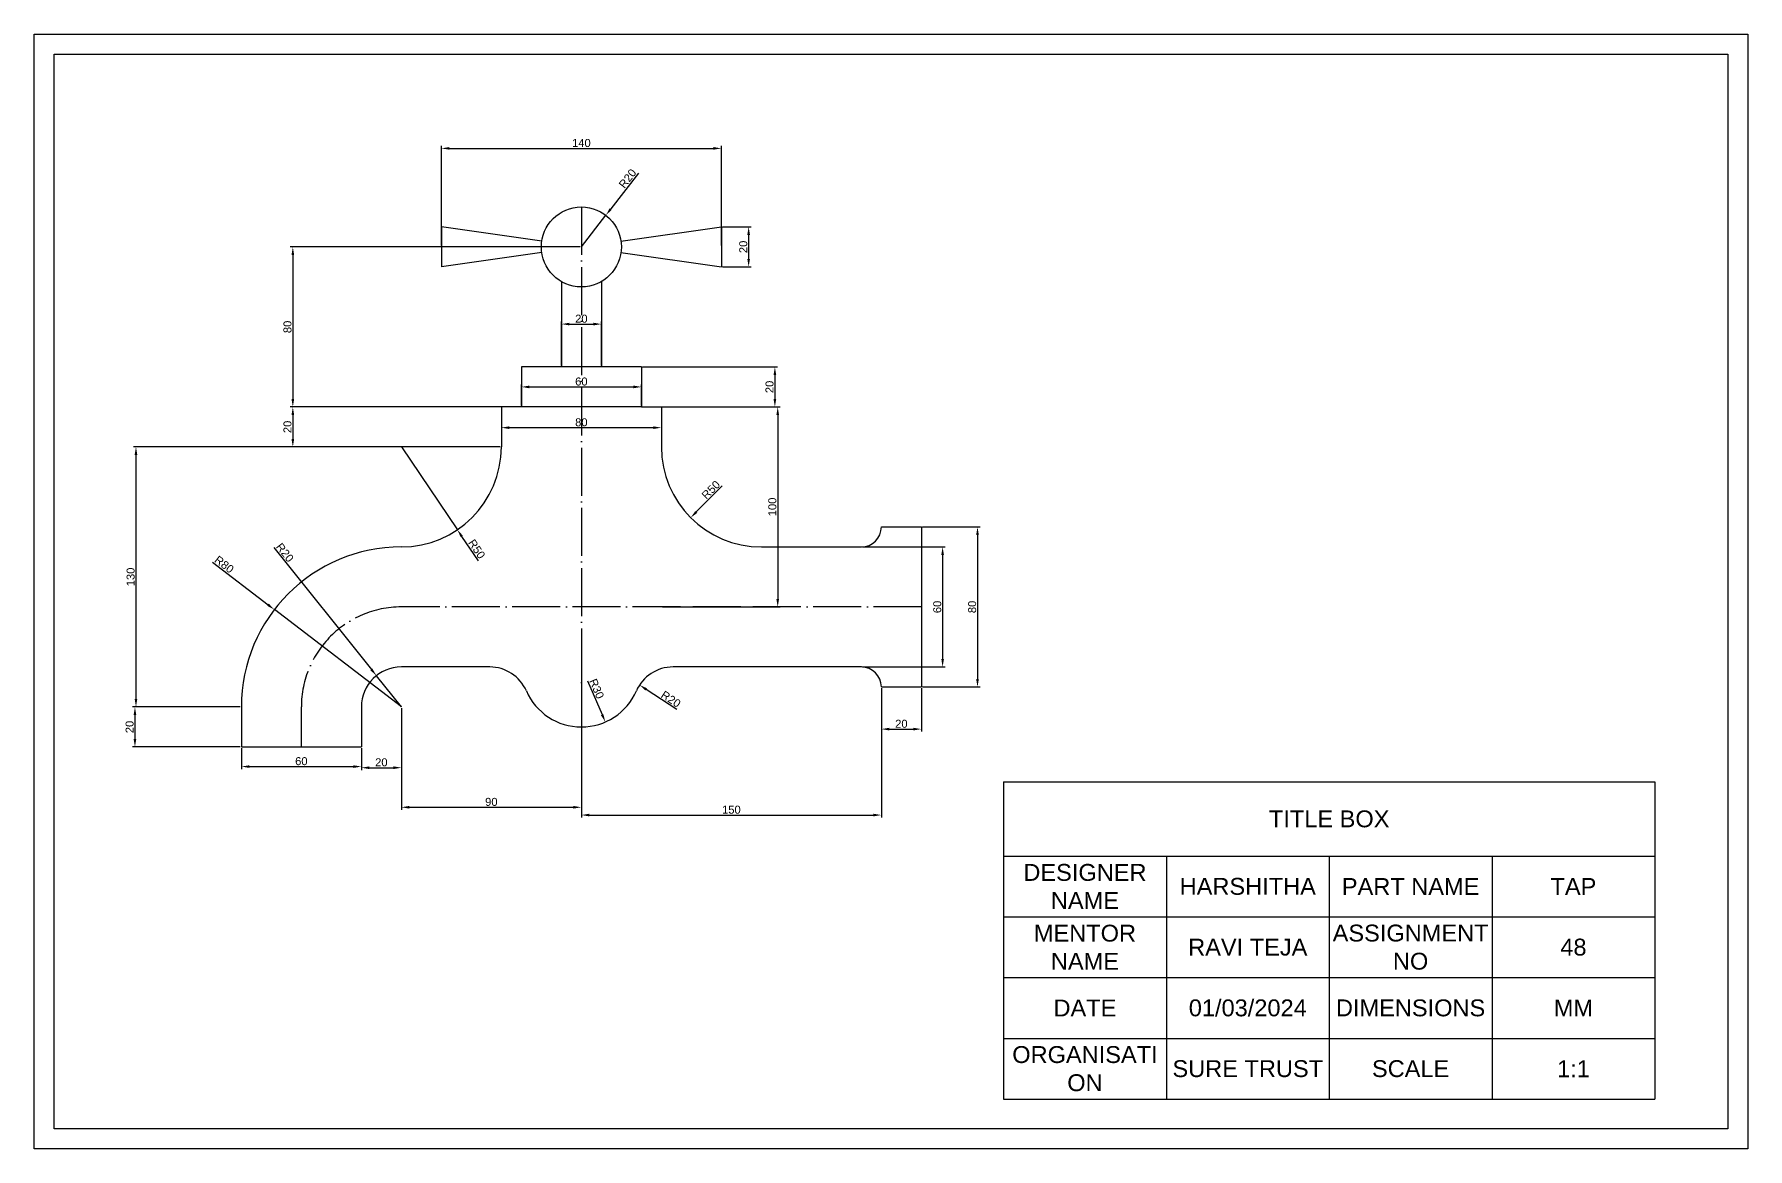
# Model space of a CAD drawing. Header units: millimetres. Extents: x 2481 to 4470, y 1649 to 2206.
# Drawn here: x 2481 to 3338, y 1649 to 2206 of the extents above; entities that cross this region are included whole.
import ezdxf

# ---------------------------------------------------------------- set-up
doc = ezdxf.new("R2010")
doc.units = ezdxf.units.MM
doc.linetypes.add('ACAD_ISO04W100', pattern=[30, 24, -3, 0, -3])
doc.styles.get("Standard").update_dxf_attribs({"font": 'arial.ttf'})
doc.dimstyles.new('ISO-25', dxfattribs={"dimtxt": 4, "dimasz": 4, "dimexe": 1.25, "dimexo": 0.625, "dimtad": 1, "dimtxsty": 'Standard', "dimcen": 2.5, "dimclrd": 6, "dimclre": 6, "dimclrt": 6, "dimadec": 0, "dimazin": 0, "dimtfac": 1, "dimtmove": 0, "dimatfit": 3, "dimfxl": 1, "dimarcsym": 0})

# ---------------------------------------------------------------- blocks, each defined once
blk = doc.blocks.new('*D1')
at = {"color": 6, "lineweight": -2, "transparency": 16777216}
for p, q in [((2569.99, 1942.27), (2597.8, 1920.96)), ((2664.47, 1869.87), (2600.97, 1918.53))]:
    blk.add_line(p, q, dxfattribs=at)
at = {"color": 6, "transparency": 16777216}
blk.add_solid([(2598.2, 1921.49), (2597.39, 1920.43), (2600.97, 1918.53)], dxfattribs=at)
at = {"layer": 'Defpoints', "color": 0, "transparency": 16777216}
for p in [(2600.97, 1918.53), (2664.47, 1869.87)]:
    blk.add_point(p, dxfattribs=at)
at = {"color": 6, "transparency": 16777216, "insert": (2575.9, 1941.1), "char_height": 4, "attachment_point": 5, "rotation": 322.53724}
blk.add_mtext('R80', dxfattribs=at)
blk = doc.blocks.new('*D2')
at = {"color": 6, "lineweight": -2, "transparency": 16777216}
for p, q in [((2600.78, 1949.62), (2649.49, 1888.62)), ((2664.47, 1869.87), (2651.99, 1885.5))]:
    blk.add_line(p, q, dxfattribs=at)
at = {"color": 6, "transparency": 16777216}
blk.add_solid([(2650.01, 1889.04), (2648.97, 1888.21), (2651.99, 1885.5)], dxfattribs=at)
at = {"layer": 'Defpoints', "color": 0, "transparency": 16777216}
for p in [(2651.99, 1885.5), (2664.47, 1869.87)]:
    blk.add_point(p, dxfattribs=at)
at = {"color": 6, "transparency": 16777216, "insert": (2606.23, 1947.06), "char_height": 4, "attachment_point": 5, "rotation": 308.61543}
blk.add_mtext('R20', dxfattribs=at)
blk = doc.blocks.new('*D3')
at = {"color": 6, "lineweight": -2, "transparency": 16777216}
for p, q in [((2782.98, 2136.68), (2769.17, 2118.84)), ((2754.47, 2099.87), (2766.72, 2115.68))]:
    blk.add_line(p, q, dxfattribs=at)
at = {"color": 6, "transparency": 16777216}
blk.add_solid([(2768.64, 2119.25), (2769.69, 2118.44), (2766.72, 2115.68)], dxfattribs=at)
at = {"layer": 'Defpoints', "color": 0, "transparency": 16777216}
for p in [(2766.72, 2115.68), (2754.47, 2099.87)]:
    blk.add_point(p, dxfattribs=at)
at = {"color": 6, "transparency": 16777216, "insert": (2777.57, 2134.05), "char_height": 4, "attachment_point": 5, "rotation": 52.24107}
blk.add_mtext('R20', dxfattribs=at)
blk = doc.blocks.new('*D4')
at = {"color": 6, "lineweight": -2, "transparency": 16777216}
for p, q in [((2684.47, 2100.5), (2684.47, 2150.38)), ((2824.47, 2100.5), (2824.47, 2150.38)), ((2688.47, 2149.13), (2820.47, 2149.13))]:
    blk.add_line(p, q, dxfattribs=at)
at = {"color": 6, "transparency": 16777216}
for points in [[(2688.47, 2149.8), (2688.47, 2148.47), (2684.47, 2149.13)], [(2820.47, 2149.8), (2820.47, 2148.47), (2824.47, 2149.13)]]:
    blk.add_solid(points, dxfattribs=at)
at = {"layer": 'Defpoints', "color": 0, "transparency": 16777216}
for p in [(2824.47, 2149.13), (2684.47, 2099.87), (2824.47, 2099.87)]:
    blk.add_point(p, dxfattribs=at)
at = {"color": 6, "transparency": 16777216, "insert": (2754.47, 2151.8), "char_height": 4, "attachment_point": 5}
blk.add_mtext('140', dxfattribs=at)
blk = doc.blocks.new('*D5')
at = {"color": 6, "lineweight": -2, "transparency": 16777216}
for p, q in [((2825.1, 2109.87), (2839.35, 2109.87)), ((2838.1, 2105.87), (2838.1, 2093.87)), ((2825.1, 2089.87), (2839.35, 2089.87))]:
    blk.add_line(p, q, dxfattribs=at)
at = {"color": 6, "transparency": 16777216}
for points in [[(2837.43, 2105.87), (2838.77, 2105.87), (2838.1, 2109.87)], [(2837.43, 2093.87), (2838.77, 2093.87), (2838.1, 2089.87)]]:
    blk.add_solid(points, dxfattribs=at)
at = {"layer": 'Defpoints', "color": 0, "transparency": 16777216}
for p in [(2824.47, 2109.87), (2824.47, 2089.87), (2838.1, 2089.87)]:
    blk.add_point(p, dxfattribs=at)
at = {"color": 6, "transparency": 16777216, "insert": (2835.43, 2099.87), "char_height": 4, "attachment_point": 5, "rotation": 90}
blk.add_mtext('20', dxfattribs=at)
blk = doc.blocks.new('*D6')
at = {"color": 6, "lineweight": -2, "transparency": 16777216}
for p, q in [((2744.47, 2040.5), (2744.47, 2062.53)), ((2748.47, 2061.28), (2760.47, 2061.28)), ((2764.47, 2040.5), (2764.47, 2062.53))]:
    blk.add_line(p, q, dxfattribs=at)
at = {"color": 6, "transparency": 16777216}
for points in [[(2748.47, 2061.95), (2748.47, 2060.62), (2744.47, 2061.28)], [(2760.47, 2061.95), (2760.47, 2060.62), (2764.47, 2061.28)]]:
    blk.add_solid(points, dxfattribs=at)
at = {"layer": 'Defpoints', "color": 0, "transparency": 16777216}
for p in [(2764.47, 2061.28), (2744.47, 2039.87), (2764.47, 2039.87)]:
    blk.add_point(p, dxfattribs=at)
at = {"color": 6, "transparency": 16777216, "insert": (2754.47, 2063.95), "char_height": 4, "attachment_point": 5}
blk.add_mtext('20', dxfattribs=at)
blk = doc.blocks.new('*D7')
at = {"color": 6, "lineweight": -2, "transparency": 16777216}
for p, q in [((2724.47, 2020.5), (2724.47, 2031.12)), ((2784.47, 2020.5), (2784.47, 2031.12)), ((2728.47, 2029.87), (2780.47, 2029.87))]:
    blk.add_line(p, q, dxfattribs=at)
at = {"color": 6, "transparency": 16777216}
for points in [[(2728.47, 2030.54), (2728.47, 2029.2), (2724.47, 2029.87)], [(2780.47, 2030.54), (2780.47, 2029.2), (2784.47, 2029.87)]]:
    blk.add_solid(points, dxfattribs=at)
at = {"layer": 'Defpoints', "color": 0, "transparency": 16777216}
for p in [(2784.47, 2029.87), (2724.47, 2019.87), (2784.47, 2019.87)]:
    blk.add_point(p, dxfattribs=at)
at = {"color": 6, "transparency": 16777216, "insert": (2754.47, 2032.54), "char_height": 4, "attachment_point": 5}
blk.add_mtext('60', dxfattribs=at)
blk = doc.blocks.new('*D8')
at = {"color": 6, "lineweight": -2, "transparency": 16777216}
for p, q in [((2714.47, 2019.25), (2714.47, 2008.25)), ((2794.47, 2019.25), (2794.47, 2008.25)), ((2718.47, 2009.5), (2790.47, 2009.5))]:
    blk.add_line(p, q, dxfattribs=at)
at = {"color": 6, "transparency": 16777216}
for points in [[(2718.47, 2010.16), (2718.47, 2008.83), (2714.47, 2009.5)], [(2790.47, 2010.16), (2790.47, 2008.83), (2794.47, 2009.5)]]:
    blk.add_solid(points, dxfattribs=at)
at = {"layer": 'Defpoints', "color": 0, "transparency": 16777216}
for p in [(2714.47, 2019.87), (2794.47, 2019.87), (2794.47, 2009.5)]:
    blk.add_point(p, dxfattribs=at)
at = {"color": 6, "transparency": 16777216, "insert": (2754.47, 2012.16), "char_height": 4, "attachment_point": 5}
blk.add_mtext('80', dxfattribs=at)
blk = doc.blocks.new('*D9')
at = {"color": 6, "lineweight": -2, "transparency": 16777216}
for p, q in [((2753.85, 2099.87), (2608.96, 2099.87)), ((2610.21, 2095.87), (2610.21, 2023.87)), ((2753.85, 2019.87), (2608.96, 2019.87))]:
    blk.add_line(p, q, dxfattribs=at)
at = {"color": 6, "transparency": 16777216}
for points in [[(2609.55, 2095.87), (2610.88, 2095.87), (2610.21, 2099.87)], [(2609.55, 2023.87), (2610.88, 2023.87), (2610.21, 2019.87)]]:
    blk.add_solid(points, dxfattribs=at)
at = {"layer": 'Defpoints', "color": 0, "transparency": 16777216}
for p in [(2754.47, 2099.87), (2610.21, 2019.87), (2754.47, 2019.87)]:
    blk.add_point(p, dxfattribs=at)
at = {"color": 6, "transparency": 16777216, "insert": (2607.55, 2059.87), "char_height": 4, "attachment_point": 5, "rotation": 90}
blk.add_mtext('80', dxfattribs=at)
blk = doc.blocks.new('*D10')
at = {"color": 6, "lineweight": -2, "transparency": 16777216}
for p, q in [((2753.85, 2019.87), (2608.96, 2019.87)), ((2610.21, 2015.87), (2610.21, 2003.87)), ((2713.85, 1999.87), (2608.96, 1999.87))]:
    blk.add_line(p, q, dxfattribs=at)
at = {"color": 6, "transparency": 16777216}
for points in [[(2609.55, 2015.87), (2610.88, 2015.87), (2610.21, 2019.87)], [(2609.55, 2003.87), (2610.88, 2003.87), (2610.21, 1999.87)]]:
    blk.add_solid(points, dxfattribs=at)
at = {"layer": 'Defpoints', "color": 0, "transparency": 16777216}
for p in [(2754.47, 2019.87), (2610.21, 1999.87), (2714.47, 1999.87)]:
    blk.add_point(p, dxfattribs=at)
at = {"color": 6, "transparency": 16777216, "insert": (2607.55, 2009.87), "char_height": 4, "attachment_point": 5, "rotation": 90}
blk.add_mtext('20', dxfattribs=at)
blk = doc.blocks.new('*D11')
at = {"color": 6, "lineweight": -2, "transparency": 16777216}
for p, q in [((2785.1, 2039.87), (2852.48, 2039.87)), ((2851.23, 2035.87), (2851.23, 2023.87)), ((2785.1, 2019.87), (2852.48, 2019.87))]:
    blk.add_line(p, q, dxfattribs=at)
at = {"color": 6, "transparency": 16777216}
for points in [[(2850.56, 2035.87), (2851.89, 2035.87), (2851.23, 2039.87)], [(2850.56, 2023.87), (2851.89, 2023.87), (2851.23, 2019.87)]]:
    blk.add_solid(points, dxfattribs=at)
at = {"layer": 'Defpoints', "color": 0, "transparency": 16777216}
for p in [(2784.47, 2039.87), (2784.47, 2019.87), (2851.23, 2019.87)]:
    blk.add_point(p, dxfattribs=at)
at = {"color": 6, "transparency": 16777216, "insert": (2848.56, 2029.87), "char_height": 4, "attachment_point": 5, "rotation": 90}
blk.add_mtext('20', dxfattribs=at)
blk = doc.blocks.new('*D12')
at = {"color": 6, "lineweight": -2, "transparency": 16777216}
for p, q in [((2795.1, 2019.87), (2853.89, 2019.87)), ((2852.64, 2015.87), (2852.64, 1923.87)), ((2795.1, 1919.87), (2853.89, 1919.87))]:
    blk.add_line(p, q, dxfattribs=at)
at = {"color": 6, "transparency": 16777216}
for points in [[(2851.97, 2015.87), (2853.31, 2015.87), (2852.64, 2019.87)], [(2851.97, 1923.87), (2853.31, 1923.87), (2852.64, 1919.87)]]:
    blk.add_solid(points, dxfattribs=at)
at = {"layer": 'Defpoints', "color": 0, "transparency": 16777216}
for p in [(2794.47, 2019.87), (2794.47, 1919.87), (2852.64, 1919.87)]:
    blk.add_point(p, dxfattribs=at)
at = {"color": 6, "transparency": 16777216, "insert": (2849.97, 1969.87), "char_height": 4, "attachment_point": 5, "rotation": 90}
blk.add_mtext('100', dxfattribs=at)
blk = doc.blocks.new('*D13')
at = {"color": 6, "lineweight": -2, "transparency": 16777216}
for p, q in [((2895.1, 1949.87), (2936.34, 1949.87)), ((2935.09, 1945.87), (2935.09, 1893.87)), ((2895.1, 1889.87), (2936.34, 1889.87))]:
    blk.add_line(p, q, dxfattribs=at)
at = {"color": 6, "transparency": 16777216}
for points in [[(2934.43, 1945.87), (2935.76, 1945.87), (2935.09, 1949.87)], [(2934.43, 1893.87), (2935.76, 1893.87), (2935.09, 1889.87)]]:
    blk.add_solid(points, dxfattribs=at)
at = {"layer": 'Defpoints', "color": 0, "transparency": 16777216}
for p in [(2894.47, 1949.87), (2894.47, 1889.87), (2935.09, 1889.87)]:
    blk.add_point(p, dxfattribs=at)
at = {"color": 6, "transparency": 16777216, "insert": (2932.43, 1919.87), "char_height": 4, "attachment_point": 5, "rotation": 90}
blk.add_mtext('60', dxfattribs=at)
blk = doc.blocks.new('*D14')
at = {"color": 6, "lineweight": -2, "transparency": 16777216}
for p, q in [((2925.1, 1959.87), (2953.78, 1959.87)), ((2952.53, 1955.87), (2952.53, 1883.87)), ((2925.1, 1879.87), (2953.78, 1879.87))]:
    blk.add_line(p, q, dxfattribs=at)
at = {"color": 6, "transparency": 16777216}
for points in [[(2951.86, 1955.87), (2953.19, 1955.87), (2952.53, 1959.87)], [(2951.86, 1883.87), (2953.19, 1883.87), (2952.53, 1879.87)]]:
    blk.add_solid(points, dxfattribs=at)
at = {"layer": 'Defpoints', "color": 0, "transparency": 16777216}
for p in [(2924.47, 1959.87), (2924.47, 1879.87), (2952.53, 1879.87)]:
    blk.add_point(p, dxfattribs=at)
at = {"color": 6, "transparency": 16777216, "insert": (2949.86, 1919.87), "char_height": 4, "attachment_point": 5, "rotation": 90}
blk.add_mtext('80', dxfattribs=at)
blk = doc.blocks.new('*D15')
at = {"color": 6, "lineweight": -2, "transparency": 16777216}
for p, q in [((2904.47, 1879.25), (2904.47, 1857.54)), ((2924.47, 1879.25), (2924.47, 1857.54)), ((2908.47, 1858.79), (2920.47, 1858.79))]:
    blk.add_line(p, q, dxfattribs=at)
at = {"color": 6, "transparency": 16777216}
for points in [[(2908.47, 1859.45), (2908.47, 1858.12), (2904.47, 1858.79)], [(2920.47, 1859.45), (2920.47, 1858.12), (2924.47, 1858.79)]]:
    blk.add_solid(points, dxfattribs=at)
at = {"layer": 'Defpoints', "color": 0, "transparency": 16777216}
for p in [(2904.47, 1879.87), (2924.47, 1879.87), (2924.47, 1858.79)]:
    blk.add_point(p, dxfattribs=at)
at = {"color": 6, "transparency": 16777216, "insert": (2914.47, 1861.45), "char_height": 4, "attachment_point": 5}
blk.add_mtext('20', dxfattribs=at)
blk = doc.blocks.new('*D16')
at = {"color": 6, "lineweight": -2, "transparency": 16777216}
for p, q in [((2713.85, 1999.87), (2530.54, 1999.87)), ((2531.79, 1995.87), (2531.79, 1873.87)), ((2583.85, 1869.87), (2530.54, 1869.87))]:
    blk.add_line(p, q, dxfattribs=at)
at = {"color": 6, "transparency": 16777216}
for points in [[(2531.12, 1995.87), (2532.45, 1995.87), (2531.79, 1999.87)], [(2531.12, 1873.87), (2532.45, 1873.87), (2531.79, 1869.87)]]:
    blk.add_solid(points, dxfattribs=at)
at = {"layer": 'Defpoints', "color": 0, "transparency": 16777216}
for p in [(2714.47, 1999.87), (2531.79, 1869.87), (2584.47, 1869.87)]:
    blk.add_point(p, dxfattribs=at)
at = {"color": 6, "transparency": 16777216, "insert": (2529.12, 1934.87), "char_height": 4, "attachment_point": 5, "rotation": 90}
blk.add_mtext('130', dxfattribs=at)
blk = doc.blocks.new('*D17')
at = {"color": 6, "lineweight": -2, "transparency": 16777216}
for p, q in [((2583.85, 1869.87), (2530.03, 1869.87)), ((2531.28, 1865.87), (2531.28, 1853.87)), ((2583.85, 1849.87), (2530.03, 1849.87))]:
    blk.add_line(p, q, dxfattribs=at)
at = {"color": 6, "transparency": 16777216}
for points in [[(2530.61, 1865.87), (2531.94, 1865.87), (2531.28, 1869.87)], [(2530.61, 1853.87), (2531.94, 1853.87), (2531.28, 1849.87)]]:
    blk.add_solid(points, dxfattribs=at)
at = {"layer": 'Defpoints', "color": 0, "transparency": 16777216}
for p in [(2584.47, 1869.87), (2531.28, 1849.87), (2584.47, 1849.87)]:
    blk.add_point(p, dxfattribs=at)
at = {"color": 6, "transparency": 16777216, "insert": (2528.61, 1859.87), "char_height": 4, "attachment_point": 5, "rotation": 90}
blk.add_mtext('20', dxfattribs=at)
blk = doc.blocks.new('*D18')
at = {"color": 6, "lineweight": -2, "transparency": 16777216}
for p, q in [((2584.47, 1849.25), (2584.47, 1838.81)), ((2644.47, 1849.25), (2644.47, 1838.81)), ((2588.47, 1840.06), (2640.47, 1840.06))]:
    blk.add_line(p, q, dxfattribs=at)
at = {"color": 6, "transparency": 16777216}
for points in [[(2588.47, 1840.72), (2588.47, 1839.39), (2584.47, 1840.06)], [(2640.47, 1840.72), (2640.47, 1839.39), (2644.47, 1840.06)]]:
    blk.add_solid(points, dxfattribs=at)
at = {"layer": 'Defpoints', "color": 0, "transparency": 16777216}
for p in [(2584.47, 1849.87), (2644.47, 1849.87), (2644.47, 1840.06)]:
    blk.add_point(p, dxfattribs=at)
at = {"color": 6, "transparency": 16777216, "insert": (2614.47, 1842.73), "char_height": 4, "attachment_point": 5}
blk.add_mtext('60', dxfattribs=at)
blk = doc.blocks.new('*D19')
at = {"color": 6, "lineweight": -2, "transparency": 16777216}
for p, q in [((2664.47, 1869.25), (2664.47, 1838.25)), ((2644.47, 1849.25), (2644.47, 1838.25)), ((2648.47, 1839.5), (2660.47, 1839.5))]:
    blk.add_line(p, q, dxfattribs=at)
at = {"color": 6, "transparency": 16777216}
for points in [[(2648.47, 1840.17), (2648.47, 1838.83), (2644.47, 1839.5)], [(2660.47, 1840.17), (2660.47, 1838.83), (2664.47, 1839.5)]]:
    blk.add_solid(points, dxfattribs=at)
at = {"layer": 'Defpoints', "color": 0, "transparency": 16777216}
for p in [(2664.47, 1869.87), (2644.47, 1849.87), (2664.47, 1839.5)]:
    blk.add_point(p, dxfattribs=at)
at = {"color": 6, "transparency": 16777216, "insert": (2654.47, 1842.17), "char_height": 4, "attachment_point": 5}
blk.add_mtext('20', dxfattribs=at)
blk = doc.blocks.new('*D20')
at = {"color": 6, "lineweight": -2, "transparency": 16777216}
for p, q in [((2754.47, 1889.25), (2754.47, 1818.47)), ((2664.47, 1869.25), (2664.47, 1818.47)), ((2668.47, 1819.72), (2750.47, 1819.72))]:
    blk.add_line(p, q, dxfattribs=at)
at = {"color": 6, "transparency": 16777216}
for points in [[(2668.47, 1820.38), (2668.47, 1819.05), (2664.47, 1819.72)], [(2750.47, 1820.38), (2750.47, 1819.05), (2754.47, 1819.72)]]:
    blk.add_solid(points, dxfattribs=at)
at = {"layer": 'Defpoints', "color": 0, "transparency": 16777216}
for p in [(2754.47, 1889.87), (2664.47, 1869.87), (2754.47, 1819.72)]:
    blk.add_point(p, dxfattribs=at)
at = {"color": 6, "transparency": 16777216, "insert": (2709.47, 1822.38), "char_height": 4, "attachment_point": 5}
blk.add_mtext('90', dxfattribs=at)
blk = doc.blocks.new('*D21')
at = {"color": 6, "lineweight": -2, "transparency": 16777216}
for p, q in [((2904.47, 1879.25), (2904.47, 1814.57)), ((2754.47, 1859.25), (2754.47, 1814.57)), ((2758.47, 1815.82), (2900.47, 1815.82))]:
    blk.add_line(p, q, dxfattribs=at)
at = {"color": 6, "transparency": 16777216}
for points in [[(2758.47, 1816.49), (2758.47, 1815.15), (2754.47, 1815.82)], [(2900.47, 1816.49), (2900.47, 1815.15), (2904.47, 1815.82)]]:
    blk.add_solid(points, dxfattribs=at)
at = {"layer": 'Defpoints', "color": 0, "transparency": 16777216}
for p in [(2904.47, 1879.87), (2754.47, 1859.87), (2904.47, 1815.82)]:
    blk.add_point(p, dxfattribs=at)
at = {"color": 6, "transparency": 16777216, "insert": (2829.47, 1818.49), "char_height": 4, "attachment_point": 5}
blk.add_mtext('150', dxfattribs=at)
blk = doc.blocks.new('*D22')
at = {"color": 6, "lineweight": -2, "transparency": 16777216}
blk.add_line((2757.52, 1882.88), (2764.85, 1866.03), dxfattribs=at)
at = {"color": 6, "transparency": 16777216}
blk.add_solid([(2765.46, 1866.3), (2764.24, 1865.77), (2766.45, 1862.36)], dxfattribs=at)
at = {"layer": 'Defpoints', "color": 0, "transparency": 16777216}
for p in [(2754.47, 1889.87), (2766.45, 1862.36)]:
    blk.add_point(p, dxfattribs=at)
at = {"color": 6, "transparency": 16777216, "insert": (2762.12, 1878.99), "char_height": 4, "attachment_point": 5, "rotation": 293.52534}
blk.add_mtext('R30', dxfattribs=at)
blk = doc.blocks.new('*D23')
at = {"color": 6, "lineweight": -2, "transparency": 16777216}
blk.add_line((2802.28, 1868.57), (2786.92, 1878.65), dxfattribs=at)
at = {"color": 6, "transparency": 16777216}
blk.add_solid([(2787.28, 1879.2), (2786.55, 1878.09), (2783.57, 1880.84)], dxfattribs=at)
at = {"layer": 'Defpoints', "color": 0, "transparency": 16777216}
for p in [(2783.57, 1880.84), (2800.3, 1869.87)]:
    blk.add_point(p, dxfattribs=at)
at = {"color": 6, "transparency": 16777216, "insert": (2799.23, 1873.76), "char_height": 4, "attachment_point": 5, "rotation": 326.73912}
blk.add_mtext('R20', dxfattribs=at)
blk = doc.blocks.new('*D24')
at = {"color": 6, "lineweight": -2, "transparency": 16777216}
for p, q in [((2664.47, 1999.87), (2692.46, 1958.44)), ((2702.98, 1942.86), (2694.7, 1955.12))]:
    blk.add_line(p, q, dxfattribs=at)
at = {"color": 6, "transparency": 16777216}
blk.add_solid([(2695.25, 1955.5), (2694.15, 1954.75), (2692.46, 1958.44)], dxfattribs=at)
at = {"layer": 'Defpoints', "color": 0, "transparency": 16777216}
for p in [(2664.47, 1999.87), (2692.46, 1958.44)]:
    blk.add_point(p, dxfattribs=at)
at = {"color": 6, "transparency": 16777216, "insert": (2702.17, 1948.83), "char_height": 4, "attachment_point": 5, "rotation": 304.04087}
blk.add_mtext('R50', dxfattribs=at)
blk = doc.blocks.new('*D25')
at = {"color": 6, "lineweight": -2, "transparency": 16777216}
blk.add_line((2824.94, 1980.34), (2811.94, 1967.34), dxfattribs=at)
at = {"color": 6, "transparency": 16777216}
blk.add_solid([(2811.47, 1967.81), (2812.42, 1966.87), (2809.12, 1964.51)], dxfattribs=at)
at = {"layer": 'Defpoints', "color": 0, "transparency": 16777216}
for p in [(2844.47, 1999.87), (2809.12, 1964.51)]:
    blk.add_point(p, dxfattribs=at)
at = {"color": 6, "transparency": 16777216, "insert": (2819.23, 1978.41), "char_height": 4, "attachment_point": 5, "rotation": 45}
blk.add_mtext('R50', dxfattribs=at)
blk = doc.blocks.new('*T84')
at = {"color": 0, "linetype": 'ByBlock', "lineweight": -2, "transparency": 16777216}
for p, q in [((0, 0), (325.64, 0)), ((0, 0), (0, -158.63)), ((325.64, 0), (325.64, -158.63)), ((0, -37.13), (325.64, -37.13)), ((81.41, -37.13), (81.41, -158.63)), ((162.82, -37.13), (162.82, -158.63)), ((244.23, -37.13), (244.23, -158.63)), ((0, -67.5), (325.64, -67.5)), ((0, -97.88), (325.64, -97.88)), ((0, -128.25), (325.64, -128.25)), ((0, -158.63), (325.64, -158.63))]:
    blk.add_line(p, q, dxfattribs=at)

msp = doc.modelspace()

# ---------------------------------------------------------------- linework, layer by layer
at = {"linetype": 'ACAD_ISO04W100'}
for p, q in [((2754.471, 2119.87), (2754.471, 1859.87)), ((2924.471, 1919.87), (2664.471, 1919.87)), ((2614.471, 1849.87), (2614.471, 1869.87))]:
    msp.add_line(p, q, dxfattribs=at)
for p, q in [((2684.471, 2109.87), (2684.471, 2089.87)), ((2734.672, 2102.699), (2684.471, 2109.87)), ((2774.27, 2102.699), (2824.471, 2109.87)), ((2824.471, 2109.87), (2824.471, 2089.87)), ((2734.672, 2097.042), (2684.471, 2089.87)), ((2774.27, 2097.042), (2824.471, 2089.87)), ((2744.471, 2082.55), (2744.471, 2039.87)), ((2764.471, 2082.55), (2764.471, 2039.87)), ((2784.471, 2039.87), (2724.471, 2039.87)), ((2724.471, 2039.87), (2724.471, 2019.87)), ((2784.471, 2039.87), (2784.471, 2019.87)), ((2724.471, 2019.87), (2714.471, 2019.87)), ((2714.471, 2019.87), (2714.471, 1999.87)), ((2784.471, 2019.87), (2724.471, 2019.87)), ((2784.471, 2019.87), (2794.471, 2019.87)), ((2794.471, 2019.87), (2794.471, 1999.87)), ((2904.471, 1959.87), (2904.471, 1959.87)), ((2904.471, 1959.87), (2924.471, 1959.87)), ((2924.471, 1959.87), (2924.471, 1879.87)), ((2844.471, 1949.87), (2894.471, 1949.87)), ((2708.645, 1889.87), (2664.471, 1889.87)), ((2894.471, 1889.87), (2800.297, 1889.87)), ((2904.471, 1879.87), (2924.471, 1879.87)), ((2584.471, 1869.87), (2584.471, 1849.87)), ((2644.471, 1869.87), (2644.471, 1849.87)), ((2584.471, 1849.87), (2644.471, 1849.87))]:
    msp.add_line(p, q)
for points in [[(2480.934, 2206.175), (3337.626, 2206.175), (3337.626, 1649.005), (2480.934, 1649.005)], [(2490.934, 2196.175), (3327.626, 2196.175), (3327.626, 1659.005), (2490.934, 1659.005)]]:
    msp.add_lwpolyline(points, close=True)
msp.add_circle((2754.471, 2099.87), 20)
for centre, radius, start, end in [((2664.471, 1999.87), 50, 270, 0), ((2844.471, 1999.87), 50, 180, 270), ((2894.471, 1959.87), 10, 270, 0), ((2664.471, 1869.87), 80, 90, 180), ((2664.471, 1869.87), 20, 90, 180), ((2708.645, 1869.87), 20, 23.578178, 90), ((2800.297, 1869.87), 20, 90, 156.421822), ((2894.471, 1879.87), 10, 0, 90), ((2754.471, 1889.87), 30, 203.578178, 336.421822)]:
    msp.add_arc(centre, radius, start, end)
msp.add_arc((2664.471, 1869.87), 50, 90, 180, dxfattribs=at)

# ---------------------------------------------------------------- block references
msp.add_blockref('*T84', (2965.543, 1832.432))

# ---------------------------------------------------------------- texts
at = {"attachment_point": 5}
for s, width, gutter_width, insert, char_height in [('TITLE BOX', 325.64248, 42.188, (3128.365, 1813.869), 8.4377), ('DESIGNER NAME', 81.41062, 42.188, (3006.249, 1780.118), 8.43766), ('HARSHITHA', 81.41062, 42.188, (3087.659, 1780.118), 8.4377), ('PART NAME', 81.41062, 42.188, (3169.07, 1780.118), 8.4377), ('TAP', 81.41062, 12.5, (3250.48, 1780.118), 8.4377), ('MENTOR NAME', 81.41062, 42.188, (3006.249, 1749.743), 8.43766), ('ASSIGNMENT NO', 81.41062, 42.188, (3169.07, 1749.743), 8.43766), ('RAVI TEJA', 81.41062, 42.188, (3087.659, 1749.743), 8.4377), ('48', 81.41062, 42.188, (3250.48, 1749.743), 8.4377), ('DATE', 81.41062, 42.188, (3006.249, 1719.367), 8.4377), ('01/03/2024', 81.41062, 42.188, (3087.659, 1719.367), 8.4377), ('DIMENSIONS', 81.41062, 42.188, (3169.07, 1719.367), 8.4377), ('MM', 81.41062, 42.188, (3250.48, 1719.367), 8.4377), ('ORGANISATI\\PON', 81.41062, 42.188, (3006.249, 1688.992), 8.4377), ('SURE TRUST', 81.41062, 42.188, (3087.659, 1688.992), 8.4377), ('SCALE', 81.41062, 42.188, (3169.07, 1688.992), 8.4377), ('1:1', 81.41062, 42.188, (3250.48, 1688.992), 8.4377)]:
    msp.add_mtext_dynamic_manual_height_columns(s, width=width, gutter_width=gutter_width, heights=[0], dxfattribs=dict(at, insert=insert, char_height=char_height))

# ---------------------------------------------------------------- dimensions: what is measured, and where the dimension line sits
for base, p1, p2, picture, middle in [((2824.471, 2149.134), (2684.471, 2099.87), (2824.471, 2099.87), '*D4', (2754.471, 2151.801)), ((2764.471, 2061.283), (2744.471, 2039.87), (2764.471, 2039.87), '*D6', (2754.471, 2063.95)), ((2784.471, 2029.87), (2724.471, 2019.87), (2784.471, 2019.87), '*D7', (2754.471, 2032.538)), ((2794.471, 2009.498), (2714.471, 2019.87), (2794.471, 2019.87), '*D8', (2754.471, 2012.165)), ((2754.471, 1819.717), (2664.471, 1869.87), (2754.471, 1889.87), '*D20', (2709.471, 1822.384)), ((2904.471, 1815.821), (2754.471, 1859.87), (2904.471, 1879.87), '*D21', (2829.471, 1818.488)), ((2924.471, 1858.786), (2904.471, 1879.87), (2924.471, 1879.87), '*D15', (2914.471, 1861.453)), ((2664.471, 1839.499), (2644.471, 1849.87), (2664.471, 1869.87), '*D19', (2654.471, 1842.166)), ((2644.471, 1840.058), (2584.471, 1849.87), (2644.471, 1849.87), '*D18', (2614.471, 1842.725))]:
    dim = msp.add_linear_dim(base=base, p1=p1, p2=p2, dimstyle='ISO-25')
    dim.commit()
    dim.dimension.update_dxf_attribs({"geometry": picture, "text_midpoint": middle})
for center, mpoint, picture, middle in [((2754.471, 2099.87), (2766.718, 2115.682), '*D3', (2779.676, 2132.412)), ((2844.471, 1999.87), (2809.116, 1964.515), '*D25', (2821.12, 1976.519)), ((2664.471, 1869.87), (2600.971, 1918.53), '*D1', (2574.279, 1938.984)), ((2664.471, 1869.87), (2651.989, 1885.497), '*D2', (2604.144, 1945.399)), ((2754.471, 1889.87), (2766.446, 1862.364), '*D22', (2759.67, 1877.929)), ((2800.297, 1869.87), (2783.573, 1880.839), '*D23', (2797.769, 1871.529))]:
    dim = msp.add_radius_dim(center=center, mpoint=mpoint, dimstyle='ISO-25')
    dim.commit()
    dim.dimension.update_dxf_attribs({"geometry": picture, "text_midpoint": middle, "dimtype": 164})
for base, p1, p2, picture, middle in [((2838.1, 2089.87), (2824.471, 2109.87), (2824.471, 2089.87), '*D5', (2835.433, 2099.87)), ((2610.214, 2019.87), (2754.471, 2099.87), (2754.471, 2019.87), '*D9', (2607.547, 2059.87)), ((2851.228, 2019.87), (2784.471, 2039.87), (2784.471, 2019.87), '*D11', (2848.561, 2029.87)), ((2610.214, 1999.87), (2754.471, 2019.87), (2714.471, 1999.87), '*D10', (2607.547, 2009.87)), ((2852.641, 1919.87), (2794.471, 2019.87), (2794.471, 1919.87), '*D12', (2849.974, 1969.87)), ((2531.788, 1869.87), (2714.471, 1999.87), (2584.471, 1869.87), '*D16', (2529.119, 1934.87)), ((2952.525, 1879.87), (2924.471, 1959.87), (2924.471, 1879.87), '*D14', (2949.858, 1919.87)), ((2531.277, 1849.87), (2584.471, 1869.87), (2584.471, 1849.87), '*D17', (2528.609, 1859.87))]:
    dim = msp.add_linear_dim(base=base, p1=p1, p2=p2, angle=90, dimstyle='ISO-25')
    dim.commit()
    dim.dimension.update_dxf_attribs({"geometry": picture, "text_midpoint": middle})
dim = msp.add_radius_dim(center=(2664.471, 1999.87), mpoint=(2692.46, 1958.438), dimstyle='ISO-25')
dim.commit()
dim.dimension.update_dxf_attribs({"geometry": '*D24', "text_midpoint": (2702.17, 1948.83)})
dim = msp.add_aligned_dim(p1=(2894.471, 1949.87), p2=(2894.471, 1889.87), distance=40.621, dimstyle='ISO-25')
dim.commit()
dim.dimension.update_dxf_attribs({"geometry": '*D13', "text_midpoint": (2932.425, 1919.87)})

doc.saveas('drawing.dxf')
